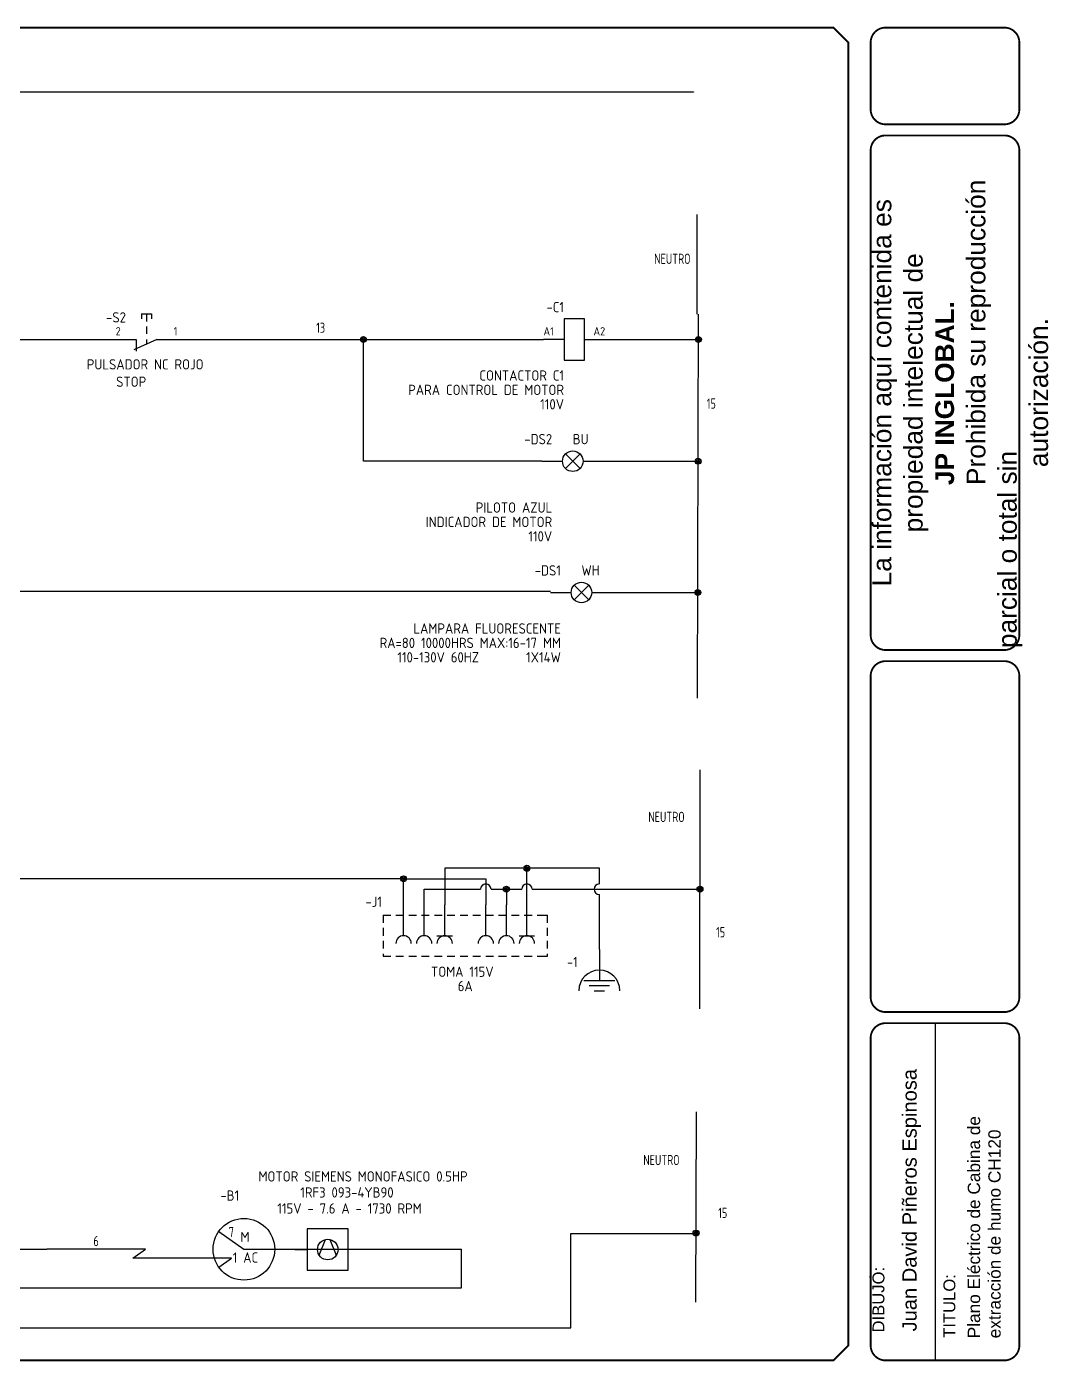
# Model space of a CAD drawing. Header units: inches. Extents: x 0 to 982, y 1 to 650.
# Drawn here: x 485 to 982, y 1 to 650 of the extents above; entities that cross this region are included whole.
import ezdxf
from ezdxf.enums import TextEntityAlignment as Align

# ---------------------------------------------------------------- set-up
doc = ezdxf.new("R2010")
doc.units = ezdxf.units.IN
doc.header["$MEASUREMENT"] = 0
for name, color, linetype in [('DESC', 150, 'Continuous'), ('LOC', 8, 'Continuous'), ('MISC', 7, 'Continuous'), ('SYMS', 7, 'Continuous'), ('TAGS', 150, 'Continuous'), ('TERMS', 123, 'Continuous'), ('TITLE', 7, 'Continuous'), ('WIREFIXED', 7, 'Continuous'), ('WIRENO', 72, 'Continuous'), ('YEL_14_THHN', 7, 'Continuous')]:
    doc.layers.add(name, color=color, linetype=linetype)
doc.styles.get("Standard").update_dxf_attribs({"font": 'arial.ttf'})
doc.styles.add('WD_IEC', font='ISOCP2.shx', dxfattribs={"width": 0.9, "height": 4})
doc.dimstyles.get("Standard").update_dxf_attribs({"dimtxt": 0.18, "dimasz": 0.18, "dimexe": 0.18, "dimexo": 0.0625, "dimgap": 0.09, "dimtad": 0, "dimtih": 1, "dimtoh": 1, "dimdec": 4, "dimzin": 0, "dimdsep": 46, "dimtxsty": 'Standard', "dimcen": 0.09, "dimadec": 0, "dimazin": 0, "dimtfac": 1, "dimtdec": 4, "dimtofl": 0, "dimtmove": 0, "dimatfit": 3, "dimfxl": 1, "dimtolj": 1, "dimtzin": 0, "dimarcsym": 0})

# ---------------------------------------------------------------- blocks, each defined once
blk = doc.blocks.new('NO_NUM_acade_title')
blk.add_line((32.053, 5.711), (32.053, 0.032))
at = {"layer": 'TITLE'}
for p, q in [((30.594, 22.177), (30.594, 20.781)), ((30.594, 0.281), (30.594, 2.214))]:
    blk.add_line(p, q, dxfattribs=at)
at = {"layer": 'TITLE', "const_width": 0.0312}
blk.add_lwpolyline([(30.594, 0.281), (30.594, 22.177), (30.344, 22.427), (0.281, 22.427), (0.031, 22.177), (0.031, 0.281), (0.281, 0.031), (30.344, 0.031)], close=True, dxfattribs=at)
for points in [[(31.219, 22.427, 0.414214), (30.969, 22.177, 0.414214)], [(33.469, 22.177, 0.414214), (33.219, 22.427, 0.414214)], [(30.969, 21.052, 0.414214), (31.219, 20.802, 0.414214)], [(33.219, 20.802, 0.414214), (33.469, 21.052, 0.414214)], [(31.219, 20.615, 0.414214), (30.969, 20.365, 0.414214)], [(33.469, 20.365, 0.414214), (33.219, 20.615, 0.414214)], [(30.969, 12.219, 0.414214), (31.219, 11.969, 0.414214)], [(33.219, 11.969, 0.414214), (33.469, 12.219, 0.414214)], [(31.219, 11.781, 0.414214), (30.969, 11.531, 0.414214)], [(33.469, 11.531, 0.414214), (33.219, 11.781, 0.414214)], [(30.969, 6.135, 0.414214), (31.219, 5.885, 0.414214)], [(33.219, 5.885, 0.414214), (33.469, 6.135, 0.414214)], [(31.219, 5.698, 0.414214), (30.969, 5.448, 0.414214)], [(33.469, 5.448, 0.414214), (33.219, 5.698, 0.414214)], [(30.969, 0.281, 0.414214), (31.219, 0.031, 0.414214)], [(33.219, 0.031, 0.414214), (33.469, 0.281, 0.414214)]]:
    blk.add_lwpolyline(points, format="xyb", dxfattribs=at)
for points in [[(33.219, 22.427), (31.219, 22.427)], [(30.969, 22.177), (30.969, 21.052)], [(33.469, 22.177), (33.469, 21.052)], [(33.219, 20.802), (31.219, 20.802)], [(33.219, 20.615), (31.219, 20.615)], [(30.969, 20.365), (30.969, 12.219)], [(33.469, 20.365), (33.469, 12.219)], [(31.219, 11.969), (33.219, 11.969)], [(31.219, 11.781), (33.219, 11.781)], [(31.219, 5.885), (33.219, 5.885)], [(31.219, 5.698), (33.219, 5.698)], [(30.969, 5.448), (30.969, 0.281)], [(33.469, 5.448), (33.469, 0.281)], [(31.219, 0.031), (33.219, 0.031)]]:
    blk.add_lwpolyline(points, dxfattribs=at)
at = {"layer": 'TITLE', "color": 7, "const_width": 0.0312}
for points in [[(30.969, 11.531), (30.969, 6.135)], [(33.469, 11.531), (33.469, 6.135)]]:
    blk.add_lwpolyline(points, dxfattribs=at)
at = {"attachment_point": 1, "rotation": 90}
for s, width, heights, insert, char_height in [('\\pi1.0376;La información aquí contenida es \\P\\pi1.9451;propiedad intelectual de\\P\\pi2.7397;{\\fArial|b1|i0|c0|p34;JP INGLOBAL. \\P\\pi0.014096;}Prohibida su reproducción parcial o total sin \\P\\pi3.0418;autorización.', 8.53399, [2.581], (31, 12), 0.31623), ('Juan David Piñeros Espinosa', 4.87681, [0], (31.501, 0.518), 0.24167), ('DIBUJÓ:', 1.84714, [0], (31, 0.5), 0.2), ('TITULO:', 0.5, [0], (32.193, 0.41), 0.2)]:
    blk.add_mtext_dynamic_manual_height_columns(s, width=width, gutter_width=1, heights=heights, dxfattribs=dict(at, insert=insert, char_height=char_height))
blk = doc.blocks.new('*D15')
at = {"layer": 'Defpoints', "color": 0, "transparency": 16777216}
for p in [(59.37, 617.84), (809.99, 617.69), (809.99, 617.69)]:
    blk.add_point(p, dxfattribs=at)
at = {"layer": 'DESC', "color": 0, "lineweight": -2, "transparency": 16777216}
for p, q in [((59.37, 617.78), (59.37, 617.51)), ((59.55, 617.69), (425.29, 617.69)), ((809.81, 617.69), (426.44, 617.69)), ((809.99, 617.75), (809.99, 617.87))]:
    blk.add_line(p, q, dxfattribs=at)
at = {"layer": 'DESC', "color": 0, "transparency": 16777216}
for points in [[(59.55, 617.72), (59.55, 617.66), (59.37, 617.69)], [(809.81, 617.72), (809.81, 617.66), (809.99, 617.69)]]:
    blk.add_solid(points, dxfattribs=at)
at = {"layer": 'DESC', "color": 0, "transparency": 16777216, "insert": (425.86, 617.69), "char_height": 0.18, "attachment_point": 5}
blk.add_mtext('\\A1;110 VAC', dxfattribs=at)
blk = doc.blocks.new('HPB12')
for p, q in [((-1.25, 6.25), (1.25, 6.25)), ((-1.25, 6.25), (-1.25, 5)), ((0, 6.25), (0, 4.38)), ((1.25, 6.25), (1.25, 5)), ((-7.5, 0), (-2.5, 0)), ((2.5, 0), (-3.12, -2.5)), ((-2.5, 0), (-2.5, -2.87)), ((0, 3.12), (0, 1.39)), ((0, 0), (0, -1.11)), ((2.5, 0), (7.5, 0))]:
    blk.add_line(p, q)
at = {"style": 'WD_IEC'}
for tag, p, height, flags in [('MFG', (4.92, 12.12), 1.5, 9), ('CAT', (4.92, 9.62), 1.5, 9), ('X4TERM01', (-7.5, 0), 0.32, 1), ('TERM01', (-7.5, 1), 2, 8), ('X1TERM02', (7.5, 0), 0.32, 1), ('X8LINK', (0, -1.74), 0.32, 1), ('ASSYCODE', (3.5, -2.75), 1, 1), ('FAMILY', (3.5, -4.25), 1, 1), ('CATDESC', (3.5, -5.75), 1, 1), ('CONTACT', (3.5, -7.5), 1, 1), ('COMMON', (4.75, -8.75), 1, 1)]:
    blk.add_attdef(tag, p, '', height=height, dxfattribs=dict(at, flags=flags))
for tag, p in [('INST', (-5, 10.12)), ('TAG1', (-5, 4.12)), ('LOC', (-5, 7.12)), ('DESC1', (-5, -10.5)), ('DESC2', (-5, -13.5)), ('DESC3', (-5, -16.5))]:
    blk.add_attdef(tag, text='', height=2.5, dxfattribs=at).set_placement(p, align=Align.RIGHT)
at = {"style": 'WD_IEC', "flags": 8}
blk.add_attdef('TERM02', text='', height=2, dxfattribs=at).set_placement((7.5, 1), align=Align.RIGHT)
at = {"lineweight": 15, "style": 'WD_IEC'}
blk.add_attdef('XREF', text='', height=2.5, dxfattribs=at).set_placement((-5, -7.5), align=Align.RIGHT)
blk = doc.blocks.new('HCR1')
for p, q in [((-2.5, 0), (-7.5, 0)), ((2.5, 0), (7.5, 0))]:
    blk.add_line(p, q)
blk.add_lwpolyline([(-2.5, -5), (2.5, -5), (2.5, 5), (-2.5, 5)], close=True)
at = {"style": 'WD_IEC'}
for tag, p in [('INST', (-2.5, 13.62)), ('LOC', (-2.5, 10.12)), ('TAG1', (-2.5, 6.62)), ('DESC1', (-2.5, -10)), ('DESC2', (-2.5, -13.5)), ('DESC3', (-2.5, -17))]:
    blk.add_attdef(tag, text='', height=2.5, dxfattribs=at).set_placement(p, align=Align.RIGHT)
for tag, p, height, flags in [('MFG', (4.92, 12.12), 1.5, 9), ('CAT', (4.92, 9.62), 1.5, 9), ('X2LINK', (0, 5), 0.32, 1), ('X4TERM01', (-7.5, 0), 0.32, 1), ('TERM01', (-7.5, 1), 2, 8), ('X1TERM02', (7.5, 0), 0.32, 1), ('ASSYCODE', (3.5, -1.5), 1, 1), ('FAMILY', (3.5, -3), 1, 1), ('X8LINK', (0, -5), 0.32, 1), ('CATDESC', (3.5, -4.5), 1, 1)]:
    blk.add_attdef(tag, p, '', height=height, dxfattribs=dict(at, flags=flags))
at = {"style": 'WD_IEC', "flags": 8}
blk.add_attdef('TERM02', text='', height=2, dxfattribs=at).set_placement((7.5, 1), align=Align.RIGHT)
at = {"lineweight": 15, "style": 'WD_IEC'}
for tag, p in [('NO', (26.25, 0)), ('NC', (26.25, -4))]:
    blk.add_attdef(tag, text='', height=2.5, dxfattribs=at).set_placement(p, align=Align.RIGHT)
for tag, p in [('XREFNO', (27.75, 0)), ('XREFNC', (27.75, -4))]:
    blk.add_attdef(tag, p, '', height=2.5, dxfattribs=at)
blk = doc.blocks.new('WDDOT')
for radius in [0.72, 0.449, 0.223]:
    blk.add_circle((0, 0), radius)
blk = doc.blocks.new('VCN1RDUP')
at = {"linetype": 'Continuous'}
for p, q in [((0, -7.5), (0, 0)), ((5, -7.5), (5, 0)), ((10, -7.5), (10, 0)), ((20, -7.5), (20, 0)), ((25, -7.5), (25, 0)), ((30, -7.5), (30, 0))]:
    blk.add_line(p, q, dxfattribs=at)
for p, q in [((-5, -2.5), (-3.125, -2.5)), ((-5, -2.5), (-5, -4.375)), ((-1.875, -2.5), (0, -2.5)), ((1.25, -2.5), (3.125, -2.5)), ((4.375, -2.5), (6.25, -2.5)), ((7.5, -2.5), (9.375, -2.5)), ((10.625, -2.5), (12.5, -2.5)), ((13.75, -2.5), (15.625, -2.5)), ((16.875, -2.5), (18.75, -2.5)), ((20, -2.5), (21.875, -2.5)), ((23.125, -2.5), (25, -2.5)), ((26.25, -2.5), (28.125, -2.5)), ((29.375, -2.5), (31.25, -2.5)), ((32.5, -2.5), (35, -2.5)), ((35, -4.375), (35, -2.5)), ((-5, -5.625), (-5, -7.5)), ((35, -7.5), (35, -5.625)), ((-5, -8.75), (-5, -10.625)), ((8.125, -7.5), (11.875, -7.5)), ((28.125, -7.5), (31.875, -7.5)), ((35, -10.625), (35, -8.75)), ((-5, -11.875), (-5, -12.5)), ((-5, -12.5), (-3.125, -12.5)), ((-1.875, -12.5), (0, -12.5)), ((1.25, -12.5), (3.125, -12.5)), ((4.375, -12.5), (6.25, -12.5)), ((7.5, -12.5), (9.375, -12.5)), ((10.625, -12.5), (12.5, -12.5)), ((13.75, -12.5), (15.625, -12.5)), ((16.875, -12.5), (18.75, -12.5)), ((20, -12.5), (21.875, -12.5)), ((23.125, -12.5), (25, -12.5)), ((26.25, -12.5), (28.125, -12.5)), ((29.375, -12.5), (31.25, -12.5)), ((32.5, -12.5), (35, -12.5)), ((35, -12.5), (35, -11.875))]:
    blk.add_line(p, q)
for centre in [(0, -9.375), (5, -9.375), (10, -9.375), (20, -9.375), (25, -9.375), (30, -9.375)]:
    blk.add_arc(centre, 1.875, 0, 180)
at = {"style": 'WD_IEC'}
for tag, p in [('INST', (-5.25, 10)), ('LOC', (-5.25, 6.5)), ('RATING1', (-5.25, 3)), ('TAG1', (-5.25, -0.5))]:
    blk.add_attdef(tag, text='', height=2.5, dxfattribs=at).set_placement(p, align=Align.RIGHT)
at = {"style": 'WD_IEC', "flags": 1}
for tag, p, height in [('X2TERM01', (0, 0), 0.32), ('X2TERM02', (5, 0), 0.32), ('X2TERM03', (10, 0), 0.32), ('X2TERM04', (20, 0), 0.32), ('X2TERM05', (25, 0), 0.32), ('X2TERM06', (30, 0), 0.32), ('ASSYCODE', (36, -14), 1), ('FAMILY', (36, -15.5), 1), ('CATDESC', (36, -17), 1)]:
    blk.add_attdef(tag, p, '', height=height, dxfattribs=at)
at = {"style": 'WD_IEC', "flags": 9}
for tag, p in [('MFG', (-6, -4)), ('CAT', (-6, -6.5))]:
    blk.add_attdef(tag, text='', height=1.5, dxfattribs=at).set_placement(p, align=Align.RIGHT)
at = {"style": 'WD_IEC'}
for tag, p in [('TERM01', (-1, 0)), ('TERM02', (4, 0)), ('TERM03', (9, 0)), ('TERM04', (19, 0)), ('TERM05', (24, 0)), ('TERM06', (29, 0))]:
    blk.add_attdef(tag, text='', height=2, rotation=90, dxfattribs=at).set_placement(p, align=Align.RIGHT)
at = {"lineweight": 15, "style": 'WD_IEC'}
blk.add_attdef('XREF', text='', height=2.5, dxfattribs=at).set_placement((-6, -11.5), align=Align.RIGHT)
at = {"style": 'WD_IEC'}
for tag, p in [('DESC1', (15, -16.25)), ('DESC2', (15, -19.75)), ('DESC3', (15, -23.25))]:
    blk.add_attdef(tag, text='', height=2.5, dxfattribs=at).set_placement(p, align=Align.MIDDLE)
blk = doc.blocks.new('HLT1W')
for p, q in [((-7.5, 0), (-2.5, 0)), ((1.77, -1.77), (-1.77, 1.77)), ((1.77, 1.77), (-1.77, -1.77)), ((2.5, 0), (7.5, 0))]:
    blk.add_line(p, q)
blk.add_circle((0, 0), 2.5)
at = {"style": 'WD_IEC'}
for tag, p in [('INST', (-5, 11.12)), ('LOC', (-5, 7.62)), ('TAG1', (-5, 4.12)), ('DESC1', (-5, -10)), ('DESC2', (-5, -13.5)), ('DESC3', (-5, -17))]:
    blk.add_attdef(tag, text='', height=2.5, dxfattribs=at).set_placement(p, align=Align.RIGHT)
for tag, p, height, flags in [('MFG', (4.92, 12.12), 1.5, 9), ('CAT', (4.92, 9.62), 1.5, 9), ('X4TERM01', (-7.5, 0), 0.32, 1), ('TERM01', (-7.5, 1), 2, 8), ('X2LINK', (0, 2.5), 0.32, 1), ('X1TERM02', (7.5, 0), 0.32, 1), ('X8LINK', (0, -2.5), 0.32, 1), ('ASSYCODE', (8.5, -4), 1, 1), ('FAMILY', (8.5, -5.5), 1, 1), ('CATDESC', (8.5, -7), 1, 1)]:
    blk.add_attdef(tag, p, '', height=height, dxfattribs=dict(at, flags=flags))
at = {"lineweight": 15, "style": 'WD_IEC'}
blk.add_attdef('COLOR', (0, 4.12), '', height=2.5, dxfattribs=at)
at = {"style": 'WD_IEC', "flags": 8}
blk.add_attdef('TERM02', text='', height=2, dxfattribs=at).set_placement((7.5, 1), align=Align.RIGHT)
at = {"lineweight": 15, "style": 'WD_IEC'}
for tag, p in [('XREF', (-5, -6.25)), ('WDTAGALT', (-5, -20))]:
    blk.add_attdef(tag, text='', height=2.5, dxfattribs=at).set_placement(p, align=Align.RIGHT)
blk = doc.blocks.new('WD_WNV')
at = {"linetype": 'Continuous', "style": 'WD_IEC', "width": 0.8}
blk.add_attdef('WIRENO', text='', height=2.5, dxfattribs=at).set_placement((-1.6, 0), align=Align.MIDDLE_RIGHT)
at = {"style": 'WD_IEC', "flags": 1}
for tag, p in [('W08USER', (-1, 0.375)), ('W04USER', (-1, 0.875)), ('W05USER', (-1, 0.75)), ('W09USER', (-1, 0.25)), ('W03USER', (-1, 1)), ('W06USER', (-1, 0.625)), ('W07USER', (-1, 0.5)), ('W02USER', (-1, 1.125)), ('W01USER', (-1, 1.25)), ('W10USER', (-1, 0.125))]:
    blk.add_attdef(tag, text='', height=0.08, dxfattribs=at).set_placement(p, align=Align.CENTER)
blk = doc.blocks.new('VGND3')
for p, q in [((0, 0), (0, -7.5)), ((-3.75, -7.5), (3.75, -7.5)), ((-2.5, -8.75), (2.5, -8.75)), ((-1.25, -10), (1.25, -10))]:
    blk.add_line(p, q)
blk.add_arc((0, -10), 5, 0, 180)
at = {"style": 'WD_IEC'}
for tag, p in [('INST', (-5.25, 2.75)), ('LOC', (-5.25, -0.75)), ('TAG1', (-5.25, -4.25))]:
    blk.add_attdef(tag, text='', height=2.5, dxfattribs=at).set_placement(p, align=Align.RIGHT)
at = {"style": 'WD_IEC', "flags": 1}
blk.add_attdef('X2TERM01', (0, 0), '', height=0.32, dxfattribs=at)
blk = doc.blocks.new('HMO1M3M')
for p, q in [((7.5, 0), (10.5, 0)), ((18.33, -1.47), (19.87, 2.39)), ((20.92, 2.39), (22.46, -1.47)), ((12.4, -0.06), (15.4, -0.06))]:
    blk.add_line(p, q)
blk.add_lwpolyline([(15.4, -5.06), (25.4, -5.06), (25.4, 4.94), (15.4, 4.94)], close=True)
for centre, radius in [((0, 0), 7.5), ((20.4, -0.06), 2.5)]:
    blk.add_circle(centre, radius)
at = {"style": 'WD_IEC'}
for tag, p in [('INST', (-1.14, 17.81)), ('LOC', (-1.14, 14.81)), ('TAG1', (-1.14, 11.81)), ('DESC1', (36.94, 7.94)), ('DESC2', (36.94, 4.94)), ('DESC3', (36.94, 1.94)), ('RATING1', (39.12, -3.63))]:
    blk.add_attdef(tag, text='', height=2.5, dxfattribs=at).set_placement(p, align=Align.RIGHT)
for tag, p, height, flags in [('ASSYCODE', (9.65, 12.97), 1, 1), ('TERM01', (-7.64, 8.56), 2, 8), ('FAMILY', (9.65, 11.47), 1, 1), ('CATDESC', (9.65, 9.97), 1, 1), ('X2LINK', (0.1, 7.56), 0.32, 1), ('MFG', (9.65, 6.65), 1.5, 1), ('X0TERM01', (-6.1, 4.36), 0.32, 1), ('CAT', (9.65, 4.15), 1.5, 1), ('X0TERM02', (-6.1, -4.35), 0.32, 1), ('TERM02', (-7.57, -10.14), 2, 8), ('X8LINK', (0.1, -7.44), 0.32, 1)]:
    blk.add_attdef(tag, p, '', height=height, dxfattribs=dict(at, flags=flags))
at = {"lineweight": 15, "style": 'WD_IEC'}
for tag, p in [('XREF', (36.94, 10.94)), ('WDTAGALT', (9.15, -13.7))]:
    blk.add_attdef(tag, text='', height=2.5, dxfattribs=at).set_placement(p, align=Align.RIGHT)
at = {"style": 'WD_IEC'}
for tag, p in [('M', (0.27, 1.74)), ('1AC', (0.37, -3.26))]:
    blk.add_attdef(tag, text='', height=2.5, dxfattribs=at).set_placement(p, align=Align.CENTER)
blk = doc.blocks.new('HLT1B')
for p, q in [((-7.5, 0), (-2.5, 0)), ((1.77, -1.77), (-1.77, 1.77)), ((1.77, 1.77), (-1.77, -1.77)), ((2.5, 0), (7.5, 0))]:
    blk.add_line(p, q)
blk.add_circle((0, 0), 2.5)
at = {"style": 'WD_IEC'}
for tag, p in [('INST', (-5, 11.12)), ('LOC', (-5, 7.62)), ('TAG1', (-5, 4.12)), ('DESC1', (-5, -12.5)), ('DESC2', (-5, -16)), ('DESC3', (-5, -19.5))]:
    blk.add_attdef(tag, text='', height=2.5, dxfattribs=at).set_placement(p, align=Align.RIGHT)
for tag, p, height, flags in [('MFG', (4.92, 12.12), 1.5, 9), ('CAT', (4.92, 9.62), 1.5, 9), ('X4TERM01', (-7.5, 0), 0.32, 1), ('TERM01', (-7.5, 1), 2, 8), ('X2LINK', (0, 2.5), 0.32, 1), ('X1TERM02', (7.5, 0), 0.32, 1), ('X8LINK', (0, -2.5), 0.32, 1), ('ASSYCODE', (8.5, -4), 1, 1), ('FAMILY', (8.5, -5.5), 1, 1), ('CATDESC', (8.5, -7), 1, 1)]:
    blk.add_attdef(tag, p, '', height=height, dxfattribs=dict(at, flags=flags))
at = {"lineweight": 15, "style": 'WD_IEC'}
blk.add_attdef('COLOR', (0, 4.12), '', height=2.5, dxfattribs=at)
at = {"style": 'WD_IEC', "flags": 8}
blk.add_attdef('TERM02', text='', height=2, dxfattribs=at).set_placement((7.5, 1), align=Align.RIGHT)
at = {"lineweight": 15, "style": 'WD_IEC'}
for tag, p in [('XREF', (-5, -8.75)), ('WDTAGALT', (-4.75, -23.13))]:
    blk.add_attdef(tag, text='', height=2.5, dxfattribs=at).set_placement(p, align=Align.RIGHT)
blk = doc.blocks.new('WD_WNH')
at = {"linetype": 'Continuous', "style": 'WD_IEC', "width": 0.8}
blk.add_attdef('WIRENO', text='', height=2.5, dxfattribs=at).set_placement((0, 0.75), align=Align.CENTER)
at = {"style": 'WD_IEC', "flags": 1}
for tag, p in [('W08USER', (0, 0.375)), ('W04USER', (0, 0.875)), ('W05USER', (0, 0.75)), ('W09USER', (0, 0.25)), ('W03USER', (0, 1)), ('W06USER', (0, 0.625)), ('W07USER', (0, 0.5)), ('W02USER', (0, 1.125)), ('W01USER', (0, 1.25)), ('W10USER', (0, 0.125))]:
    blk.add_attdef(tag, text='', height=0.08, dxfattribs=at).set_placement(p, align=Align.CENTER)

msp = doc.modelspace()

# ---------------------------------------------------------------- linework, layer by layer
at = {"layer": 'YEL_14_THHN'}
for p, q in [((811.59281, 509.69892), (811.59281, 558.23248)), ((811.77367, 323.00685), (812.28932, 509.69892)), ((418.8949, 497.46328), (528.70487, 497.46328)), ((558.70487, 497.46328), (736.86042, 497.46328)), ((649.24709, 438.25284), (649.24709, 497.46328)), ((766.86042, 497.46328), (784.3592, 497.46328)), ((784.3592, 497.46328), (812.25703, 497.46328)), ((736.08683, 438.25284), (649.24709, 438.25284)), ((766.08683, 438.25284), (812.09688, 438.25284)), ((160.33366, 375.12757), (740.3231, 375.12757)), ((770.3231, 374.43538), (811.91314, 374.43538)), ((813.00115, 171.98431), (813.04675, 288.22631)), ((728.78102, 240.33731), (688.78102, 240.33731)), ((688.78102, 240.33731), (688.78102, 222.55731)), ((728.78102, 222.55731), (728.78102, 240.33731)), ((764.03124, 240.33731), (728.78102, 240.33731)), ((764.03124, 232.71731), (764.03124, 240.33731)), ((668.78102, 235.25731), (74.33612, 235.25731)), ((668.78102, 222.55731), (668.78102, 235.25731)), ((668.78102, 235.25731), (708.78102, 235.25731)), ((708.78102, 235.25731), (708.78102, 222.55731)), ((678.78102, 222.55731), (678.78102, 230.17731)), ((678.78102, 230.17731), (706.24102, 230.17731)), ((711.32102, 230.17731), (718.78102, 230.17731)), ((718.78102, 230.17731), (718.78102, 222.55731)), ((718.78102, 230.17731), (726.24102, 230.17731)), ((731.32102, 230.17731), (813.02371, 230.17731)), ((764.03124, 200.77533), (764.03124, 227.63731)), ((810.95733, 29.30344), (811.29907, 121.90086)), ((578.88283, 63.7964), (591.08672, 55.08598)), ((750.18709, 16.93913), (750.18709, 62.69984)), ((750.18709, 62.69984), (810.59692, 62.69984)), ((495.22462, 54.91078), (196.4759, 54.91078)), ((543.15567, 55.08598), (495.22462, 55.08598)), ((537.05256, 50.7318), (543.15567, 55.08598)), ((591.08672, 55.08598), (697.0272, 55.08598)), ((697.0272, 36.38954), (697.0272, 55.08598)), ((584.98361, 50.7318), (537.05256, 50.7318)), ((578.8805, 46.37763), (584.98361, 50.7318)), ((454.3545, 36.38954), (697.0272, 36.38954)), ((206.22433, 16.93913), (750.18709, 16.93913))]:
    msp.add_line(p, q, dxfattribs=at)
for centre, start, end in [((708.78102, 230.17731), 0, 180), ((728.78102, 230.17731), 0, 180), ((764.03124, 230.17731), 90, 270)]:
    msp.add_arc(centre, 2.54, start, end, dxfattribs=at)

# ---------------------------------------------------------------- block references
at = {"layer": 'LOC', "color": 7, "xscale": 28.93527259246057, "yscale": 28.93527259246057, "zscale": 28.93527259246057}
msp.add_blockref('NO_NUM_acade_title', (-0.06083, 0.16445), dxfattribs=at)
at = {"layer": 'SYMS'}
ref = msp.add_blockref('HCR1', (751.86042, 497.46328), dxfattribs=dict(at, xscale=2, yscale=2, zscale=2))
ref.add_attrib('TERM02', 'A2', dxfattribs={"layer": 'TERMS', "height": 4, "style": 'WD_IEC', "flags": 8}).set_placement((766.86042, 499.46328), align=Align.RIGHT)
ref.add_attrib('TERM01', 'A1', (736.86042, 499.46328), dxfattribs={"layer": 'TERMS', "height": 4, "style": 'WD_IEC', "flags": 8})
ref.add_attrib('DESC3', '110V', dxfattribs={"layer": 'DESC', "height": 5, "style": 'WD_IEC'}).set_placement((746.86042, 463.46328), align=Align.RIGHT)
ref.add_attrib('DESC2', 'PARA CONTROL DE MOTOR', dxfattribs={"layer": 'DESC', "height": 5, "style": 'WD_IEC'}).set_placement((746.86042, 470.46328), align=Align.RIGHT)
ref.add_attrib('DESC1', 'CONTACTOR C1', dxfattribs={"layer": 'DESC', "height": 5, "style": 'WD_IEC'}).set_placement((746.86042, 477.46328), align=Align.RIGHT)
ref.add_attrib('TAG1', '-C1', dxfattribs={"layer": 'TAGS', "height": 5, "style": 'WD_IEC'}).set_placement((746.86042, 510.71328), align=Align.RIGHT)
ref = msp.add_blockref('HPB12', (543.70487, 497.46328), dxfattribs=dict(at, xscale=2, yscale=2, zscale=2))
ref.add_attrib('TERM02', '1', dxfattribs={"layer": 'TERMS', "height": 4, "style": 'WD_IEC', "flags": 8}).set_placement((558.70487, 499.46328), align=Align.RIGHT)
ref.add_attrib('TERM01', '2', (528.70487, 499.46328), dxfattribs={"layer": 'TERMS', "height": 4, "style": 'WD_IEC', "flags": 8})
ref.add_attrib('DESC2', 'STOP', dxfattribs={"layer": 'DESC', "height": 5, "style": 'WD_IEC'}).set_placement((543.57379, 474.42167), align=Align.RIGHT)
ref.add_attrib('DESC1', 'PULSADOR NC ROJO', dxfattribs={"layer": 'DESC', "height": 5, "style": 'WD_IEC'}).set_placement((571.46175, 482.87026), align=Align.RIGHT)
ref.add_attrib('TAG1', '-S2', dxfattribs={"layer": 'TAGS', "height": 5, "style": 'WD_IEC'}).set_placement((533.70487, 505.71328), align=Align.RIGHT)
at = {"layer": 'SYMS', "xscale": 2, "yscale": 2, "zscale": 2}
for p in [(649.24709, 497.46328), (812.25788, 497.46328), (812.09198, 438.25284), (811.91572, 374.43538), (728.78102, 240.33731), (668.78102, 235.25731), (718.78102, 230.17731), (813.02398, 230.17731), (811.08156, 62.9654)]:
    msp.add_blockref('WDDOT', p, dxfattribs=at)
at = {"layer": 'SYMS'}
ref = msp.add_blockref('HLT1B', (751.08683, 438.25284), dxfattribs=dict(at, xscale=2, yscale=2, zscale=2))
ref.add_attrib('DESC3', '110V', dxfattribs={"layer": 'DESC', "height": 5, "style": 'WD_IEC'}).set_placement((741.08683, 399.25284), align=Align.RIGHT)
ref.add_attrib('DESC2', 'INDICADOR DE MOTOR', dxfattribs={"layer": 'DESC', "height": 5, "style": 'WD_IEC'}).set_placement((741.08683, 406.25284), align=Align.RIGHT)
ref.add_attrib('DESC1', 'PILOTO AZUL', dxfattribs={"layer": 'DESC', "height": 5, "style": 'WD_IEC'}).set_placement((741.08683, 413.25284), align=Align.RIGHT)
ref.add_attrib('COLOR', 'BU', (751.08683, 446.50284), dxfattribs={"layer": 'MISC', "lineweight": 15, "height": 5, "style": 'WD_IEC'})
ref.add_attrib('TAG1', '-DS2', dxfattribs={"layer": 'TAGS', "height": 5, "style": 'WD_IEC'}).set_placement((741.08683, 446.50284), align=Align.RIGHT)
ref = msp.add_blockref('HLT1W', (755.3231, 374.43538), dxfattribs=dict(at, xscale=2, yscale=2, zscale=2))
ref.add_attrib('DESC3', '110-130V 60HZ        1X14W', dxfattribs={"layer": 'DESC', "height": 5, "style": 'WD_IEC'}).set_placement((745.3231, 340.43538), align=Align.RIGHT)
ref.add_attrib('DESC2', 'RA=80 10000HRS MAX:16-17 MM', dxfattribs={"layer": 'DESC', "height": 5, "style": 'WD_IEC'}).set_placement((745.3231, 347.43538), align=Align.RIGHT)
ref.add_attrib('DESC1', 'LAMPARA FLUORESCENTE', dxfattribs={"layer": 'DESC', "height": 5, "style": 'WD_IEC'}).set_placement((745.3231, 354.43538), align=Align.RIGHT)
ref.add_attrib('COLOR', 'WH', (755.3231, 382.68538), dxfattribs={"layer": 'MISC', "lineweight": 15, "height": 5, "style": 'WD_IEC'})
ref.add_attrib('TAG1', '-DS1', dxfattribs={"layer": 'TAGS', "height": 5, "style": 'WD_IEC'}).set_placement((745.3231, 382.68538), align=Align.RIGHT)
ref = msp.add_blockref('VCN1RDUP', (668.78102, 222.55731), dxfattribs=dict(at, xscale=2, yscale=2, zscale=2))
ref.add_attrib('DESC2', '6A', dxfattribs={"layer": 'DESC', "height": 5, "style": 'WD_IEC'}).set_placement((698.78102, 183.05731), align=Align.MIDDLE)
ref.add_attrib('DESC1', 'TOMA 115V ', dxfattribs={"layer": 'DESC', "height": 5, "style": 'WD_IEC'}).set_placement((698.78102, 190.05731), align=Align.MIDDLE)
ref.add_attrib('TAG1', '-J1', dxfattribs={"layer": 'TAGS', "height": 5, "style": 'WD_IEC'}).set_placement((658.28102, 221.55731), align=Align.RIGHT)
ref = msp.add_blockref('VGND3', (764.03124, 200.77533), dxfattribs=dict(at, xscale=2, yscale=2, zscale=2))
ref.add_attrib('TAG1', '-1', dxfattribs={"layer": 'TAGS', "height": 5, "style": 'WD_IEC'}).set_placement((753.53124, 192.27533), align=Align.RIGHT)
ref = msp.add_blockref('HMO1M3M', (591.08672, 55.08598), dxfattribs=dict(at, xscale=2, yscale=2, zscale=2))
ref.add_attrib('DESC3', '115V - 7.6 A - 1730 RPM', dxfattribs={"layer": 'DESC', "height": 5, "style": 'WD_IEC'}).set_placement((677.60992, 72.43616), align=Align.RIGHT)
ref.add_attrib('DESC2', '1RF3 093-4YB90', dxfattribs={"layer": 'DESC', "height": 5, "style": 'WD_IEC'}).set_placement((663.94755, 80.22522), align=Align.RIGHT)
ref.add_attrib('DESC1', 'MOTOR SIEMENS MONOFASICO 0.5HP', dxfattribs={"layer": 'DESC', "height": 5, "style": 'WD_IEC'}).set_placement((699.93695, 88.01428), align=Align.RIGHT)
ref.add_attrib('TAG1', '-B1', dxfattribs={"layer": 'TAGS', "height": 5, "style": 'WD_IEC'}).set_placement((588.80271, 78.69625), align=Align.RIGHT)
ref.add_attrib('1AC', '1 AC', dxfattribs={"layer": 'MISC', "height": 5, "style": 'WD_IEC'}).set_placement((591.83455, 48.57123), align=Align.CENTER)
ref.add_attrib('M', 'M', dxfattribs={"layer": 'MISC', "height": 5, "style": 'WD_IEC'}).set_placement((591.62577, 58.57123), align=Align.CENTER)
at = {"layer": 'WIREFIXED'}
ref = msp.add_blockref('WD_WNV', (811.59281, 536.68882), dxfattribs=dict(at, xscale=2, yscale=2, zscale=2))
ref.add_attrib('WIRENOF', 'NEUTRO', dxfattribs={"linetype": 'Continuous', "height": 5, "style": 'WD_IEC', "width": 0.8}).set_placement((808.39281, 536.68882), align=Align.MIDDLE_RIGHT)
ref = msp.add_blockref('WD_WNV', (808.72729, 265.31101), dxfattribs=dict(at, xscale=2, yscale=2, zscale=2))
ref.add_attrib('WIRENOF', 'NEUTRO', dxfattribs={"linetype": 'Continuous', "height": 5, "style": 'WD_IEC', "width": 0.8}).set_placement((805.52729, 265.31101), align=Align.MIDDLE_RIGHT)
ref = msp.add_blockref('WD_WNV', (806.2697, 98.48971), dxfattribs=dict(at, xscale=2, yscale=2, zscale=2))
ref.add_attrib('WIRENOF', 'NEUTRO', dxfattribs={"linetype": 'Continuous', "height": 5, "style": 'WD_IEC', "width": 0.8}).set_placement((803.0697, 98.48971), align=Align.MIDDLE_RIGHT)
at = {"layer": 'WIRENO'}
ref = msp.add_blockref('WD_WNH', (628.43731, 499.17796), dxfattribs=dict(at, xscale=2, yscale=2, zscale=2))
ref.add_attrib('WIRENO', '13', dxfattribs={"linetype": 'Continuous', "height": 5, "style": 'WD_IEC', "width": 0.8}).set_placement((628.43731, 500.67796), align=Align.CENTER)
ref = msp.add_blockref('WD_WNH', (818.52835, 462.29577), dxfattribs=dict(at, xscale=2, yscale=2, zscale=2))
ref.add_attrib('WIRENO', '15', dxfattribs={"linetype": 'Continuous', "height": 5, "style": 'WD_IEC', "width": 0.8}).set_placement((818.52835, 463.79577), align=Align.CENTER)
ref = msp.add_blockref('WD_WNH', (823.03973, 205.25206), dxfattribs=dict(at, xscale=2, yscale=2, zscale=2))
ref.add_attrib('WIRENO', '15', dxfattribs={"linetype": 'Continuous', "height": 5, "style": 'WD_IEC', "width": 0.8}).set_placement((823.03973, 206.75206), align=Align.CENTER)
ref = msp.add_blockref('WD_WNH', (824.06692, 68.78519), dxfattribs=dict(at, xscale=2, yscale=2, zscale=2))
ref.add_attrib('WIRENO', '15', dxfattribs={"linetype": 'Continuous', "height": 5, "style": 'WD_IEC', "width": 0.8}).set_placement((824.06692, 70.28519), align=Align.CENTER)
ref = msp.add_blockref('WD_WNH', (584.98478, 59.44119), dxfattribs=dict(at, xscale=2, yscale=2, zscale=2))
ref.add_attrib('WIRENO', '7', dxfattribs={"linetype": 'Continuous', "height": 5, "style": 'WD_IEC', "width": 0.8}).set_placement((584.98478, 60.94119), align=Align.CENTER)
ref = msp.add_blockref('WD_WNH', (519.19014, 55.08598), dxfattribs=dict(at, xscale=2, yscale=2, zscale=2))
ref.add_attrib('WIRENO', '6', dxfattribs={"linetype": 'Continuous', "height": 5, "style": 'WD_IEC', "width": 0.8}).set_placement((519.19014, 56.58598), align=Align.CENTER)

# ---------------------------------------------------------------- texts
at = {"insert": (943.28389, 11.80804), "char_height": 5.9983593, "attachment_point": 1, "rotation": 90}
msp.add_mtext_dynamic_manual_height_columns('Plano Eléctrico de Cabina de extracción de humo CH120', width=126.407416, gutter_width=1, heights=[0], dxfattribs=at)

# ---------------------------------------------------------------- dimensions: what is measured, and where the dimension line sits
at = {"layer": 'DESC', "color": 7}
dim = msp.add_linear_dim(base=(809.98608, 617.68934), p1=(59.37196, 617.83919), p2=(809.98608, 617.68934), text='110 VAC', dimstyle='Standard', dxfattribs=at)
dim.commit()
dim.dimension.update_dxf_attribs({"geometry": '*D15', "text_midpoint": (425.86168, 617.68934), "dimtype": 160})

doc.saveas('drawing.dxf')
